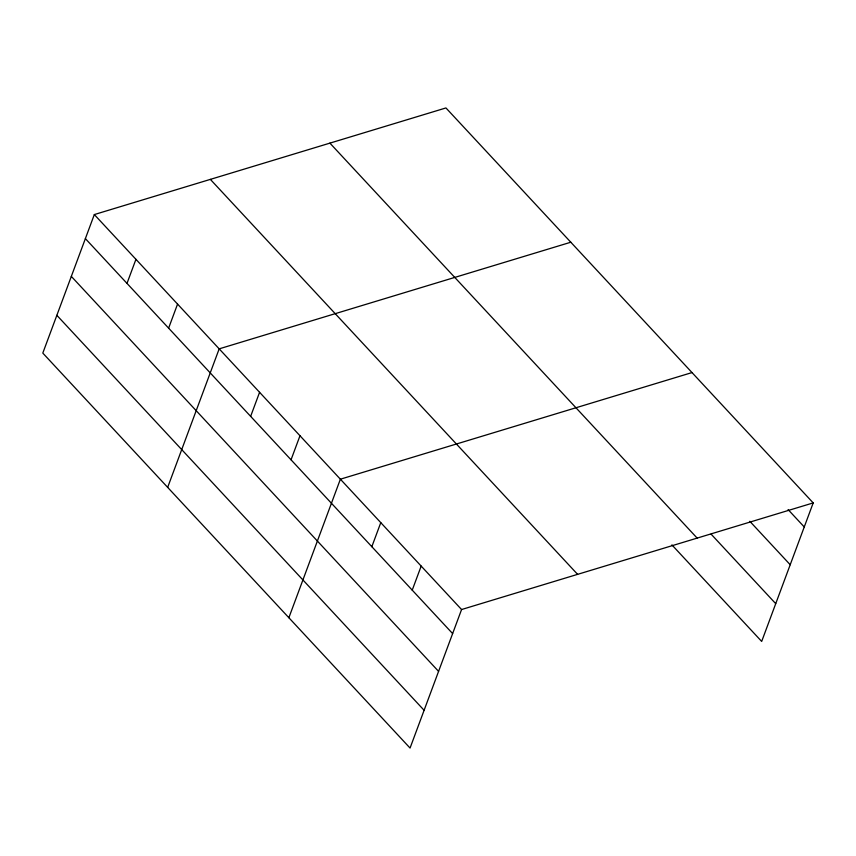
<?xml version="1.0" encoding="UTF-8"?>
<svg xmlns="http://www.w3.org/2000/svg" width="856" height="856" viewBox="0 0 856 856"><rect width="100%" height="100%" fill="white"/><g stroke="black" fill="none" stroke-linecap="round" stroke-linejoin="round"><path stroke-width="1.28" d="M94.321 214.567L42.8 353.089L410.056 748.058L461.577 609.536L813.2 502.911L445.944 107.942L94.321 214.567L461.577 609.536M126.998 283.379L135.944 259.325M168.621 328.148L177.556 304.094M167.669 487.374L219.179 348.852L570.813 242.227M250.637 416.358L259.582 392.305M291.04 459.8L299.985 435.747M288.868 617.722L340.378 479.2L692.001 372.574M371.836 546.695L380.781 522.642M412.228 590.148L421.173 566.094M813.2 502.911L761.68 641.433L671.907 544.887M788.098 509.588L804.255 526.964M749.813 521.293L790.206 564.735M711.101 534.144L775.729 603.662M329.902 143.123L697.159 538.103M210.351 179.375L577.607 574.355M85.375 238.621L452.631 633.59M71.326 276.392L438.582 671.372M56.849 315.308L424.105 710.287"/></g></svg>
